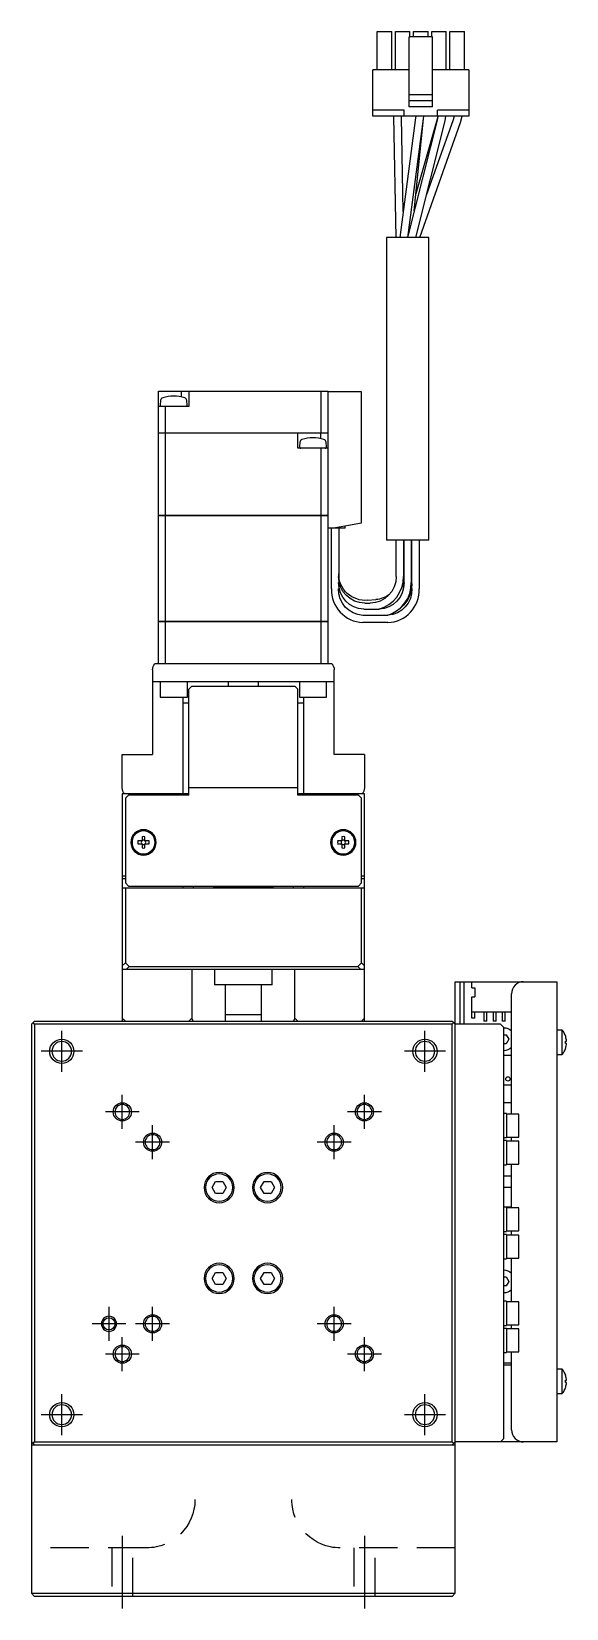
# Model space of a CAD drawing. Extents: x 0 to 808, y -8 to 677.
# Drawn here: x 298.9 to 387.3, y 8 to 268.4 of the extents above; entities that cross this region are included whole.
import ezdxf

# ---------------------------------------------------------------- set-up
doc = ezdxf.new("R2010")
doc.units = 0
doc.header["$LTSCALE"] = 0.5
doc.linetypes.add('CENTER', pattern=[50.8, 31.75, -6.35, 6.35, -6.35])
doc.linetypes.add('DASHED', pattern=[19.05, 12.7, -6.35])
for name, color, linetype in [('MSM_CENTER', 1, 'CENTER'), ('MSM_CONTINUOUS', 7, 'CONTINUOUS'), ('MSM_DASHED', 4, 'DASHED'), ('MSM_NARROW', 5, 'CONTINUOUS')]:
    doc.layers.add(name, color=color, linetype=linetype)

msp = doc.modelspace()

# ---------------------------------------------------------------- linework, layer by layer
at = {"layer": 'MSM_CENTER'}
for p, q in [((303.94, 96.6), (303.94, 103.4)), ((363.94, 96.6), (363.94, 103.4)), ((307.34, 100), (300.54, 100)), ((367.34, 100), (360.54, 100)), ((313.94, 87.2), (313.94, 92.8)), ((353.94, 87.2), (353.94, 92.8)), ((316.74, 90), (311.14, 90)), ((356.74, 90), (351.14, 90)), ((318.94, 82.2), (318.94, 87.8)), ((348.94, 82.2), (348.94, 87.8)), ((321.74, 85), (316.14, 85)), ((351.74, 85), (346.14, 85)), ((311.74, 52.2), (311.74, 57.8)), ((318.94, 52.2), (318.94, 57.8)), ((348.94, 52.2), (348.94, 57.8)), ((314.54, 55), (308.94, 55)), ((321.74, 55), (316.14, 55)), ((351.74, 55), (346.14, 55)), ((313.94, 47.2), (313.94, 52.8)), ((353.94, 47.2), (353.94, 52.8)), ((316.74, 50), (311.14, 50)), ((356.74, 50), (351.14, 50)), ((303.94, 36.6), (303.94, 43.4)), ((363.94, 36.6), (363.94, 43.4)), ((307.34, 40), (300.54, 40)), ((367.34, 40), (360.54, 40)), ((313.94, 20), (313.94, 8)), ((353.94, 20), (353.94, 8))]:
    msp.add_line(p, q, dxfattribs=at)
at = {"layer": 'MSM_CONTINUOUS'}
for p, q in [((356.06, 262.05), (356.06, 268.4)), ((356.06, 268.4), (358.46, 268.4)), ((358.46, 262.05), (358.46, 268.4)), ((359.06, 262.05), (359.06, 268.4)), ((359.06, 268.4), (361.46, 268.4)), ((361.46, 267.51), (361.46, 268.4)), ((362.06, 268.4), (364.46, 268.4)), ((362.06, 267.51), (362.06, 268.4)), ((364.46, 267.51), (364.46, 268.4)), ((365.06, 267.51), (365.06, 268.4)), ((365.06, 268.4), (367.46, 268.4)), ((367.46, 262.05), (367.46, 268.4)), ((368.06, 262.05), (368.06, 268.4)), ((368.06, 268.4), (370.46, 268.4)), ((370.46, 262.05), (370.46, 268.4)), ((361.33, 255.95), (361.33, 267.51)), ((365.19, 267.51), (361.33, 267.51)), ((365.19, 255.95), (365.19, 267.51)), ((355.34, 254.4), (355.34, 262.05)), ((361.33, 262.05), (355.34, 262.05)), ((371.19, 262.05), (365.19, 262.05)), ((371.19, 262.05), (371.19, 254.4)), ((365.19, 257.97), (361.33, 257.97)), ((360.53, 255.42), (355.34, 255.42)), ((360.53, 254.4), (360.53, 255.42)), ((365.19, 256.95), (361.33, 256.95)), ((365.19, 255.95), (361.33, 255.95)), ((365.99, 254.4), (365.99, 255.42)), ((371.19, 255.42), (365.99, 255.42)), ((371.19, 254.4), (355.34, 254.4)), ((358.74, 254.4), (358.74, 254.29)), ((358.74, 254.4), (358.74, 254.22)), ((358.74, 254.29), (359.14, 234.4)), ((362.4, 254.16), (359.78, 234.4)), ((360.04, 254.25), (360.04, 254.4)), ((360.35, 238.7), (360.04, 254.25)), ((361.09, 234.4), (363.69, 253.99)), ((366.01, 253.96), (361.12, 234.62)), ((362.18, 238.82), (363.7, 253.99)), ((362.43, 254.4), (362.4, 254.16)), ((362.41, 234.4), (367.27, 253.64)), ((365.97, 253.91), (362.46, 241.58)), ((363.08, 234.4), (369.81, 253.37)), ((363.69, 253.99), (363.73, 254.4)), ((363.7, 253.99), (363.73, 254.4)), ((368.59, 253.8), (364.16, 241.33)), ((366.08, 254.4), (365.97, 253.91)), ((366.09, 254.4), (366.01, 253.96)), ((367.27, 253.64), (367.4, 254.4)), ((368.75, 254.4), (368.58, 253.8)), ((369.81, 253.37), (370.07, 254.4)), ((369.81, 253.36), (370.07, 254.4)), ((364.59, 234.4), (357.59, 234.4)), ((357.59, 234.4), (357.59, 184.4)), ((364.59, 184.4), (364.59, 234.4)), ((319.94, 202.11), (319.94, 209)), ((319.94, 209), (347.94, 209)), ((323.69, 209), (323.69, 208.06)), ((324.94, 209), (324.94, 206.5)), ((346.78, 202.11), (346.78, 209)), ((347.94, 171), (347.94, 209)), ((353.44, 208.9), (347.94, 208.9)), ((353.44, 187.26), (353.44, 208.9)), ((324.94, 206.5), (319.94, 206.5)), ((320.27, 207.48), (320.21, 206.71)), ((321.09, 202.11), (321.09, 206.5)), ((324.67, 206.71), (324.6, 207.48)), ((319.94, 202.11), (347.94, 202.11)), ((319.94, 188.5), (319.94, 202.1)), ((347.94, 202.1), (319.94, 202.1)), ((319.95, 202.1), (319.95, 202.11)), ((321.09, 188.5), (321.09, 202.1)), ((321.1, 202.1), (321.1, 202.11)), ((342.94, 199.6), (342.94, 202.1)), ((343.27, 200.59), (343.21, 199.82)), ((346.69, 202.1), (346.69, 201.17)), ((346.79, 202.1), (346.79, 202.11)), ((347.67, 199.82), (347.6, 200.59)), ((347.93, 202.1), (347.93, 202.11)), ((347.94, 199.6), (342.94, 199.6)), ((346.78, 188.5), (346.78, 199.6)), ((319.94, 188.5), (347.94, 188.5)), ((319.94, 171), (319.94, 188.49)), ((347.94, 188.49), (319.94, 188.49)), ((319.95, 188.5), (319.95, 188.49)), ((321.09, 171), (321.09, 188.49)), ((321.1, 188.5), (321.1, 188.49)), ((346.78, 171), (346.78, 188.49)), ((346.79, 188.5), (346.79, 188.49)), ((347.93, 188.5), (347.93, 188.49)), ((350.74, 186.4), (347.94, 186.4)), ((348.49, 176.4), (348.49, 186.4)), ((348.54, 186.4), (353.44, 187.26)), ((349.69, 186.4), (349.69, 176.4)), ((350.74, 186.4), (350.74, 186.79)), ((364.59, 184.4), (357.59, 184.4)), ((359.19, 178.4), (359.19, 184.4)), ((360.39, 184.4), (360.39, 177.4)), ((360.49, 177.4), (360.49, 184.4)), ((361.69, 184.4), (361.69, 177.4)), ((361.79, 176.4), (361.79, 184.4)), ((362.99, 184.4), (362.99, 176.4)), ((360.39, 177.4), (360.33, 176.69)), ((360.34, 176.69), (360.49, 177.9)), ((354.45, 174.48), (355.84, 174.6)), ((360.33, 176.69), (360.33, 176.66)), ((360.33, 176.66), (360.34, 176.69)), ((353.69, 172), (357.79, 172)), ((353.85, 173), (356.33, 173)), ((354, 174), (354.88, 174)), ((357.78, 172.01), (357.75, 172)), ((319.94, 171), (347.94, 171)), ((319.94, 164), (319.94, 170.99)), ((347.94, 170.99), (319.94, 170.99)), ((319.95, 171), (319.95, 170.99)), ((321.09, 164), (321.09, 170.99)), ((321.1, 171), (321.1, 170.99)), ((346.78, 164), (346.78, 170.99)), ((346.79, 171), (346.79, 170.99)), ((347.93, 171), (347.93, 170.99)), ((347.94, 164), (347.94, 170.99)), ((357.79, 170.8), (353.69, 170.8)), ((318.94, 163), (318.94, 149)), ((348.56, 164), (319.32, 164)), ((348.94, 149), (348.94, 163)), ((348.94, 161), (318.94, 161)), ((320.19, 161), (320.19, 158.5)), ((324.69, 158.5), (324.69, 161)), ((325.44, 160.3), (324.94, 159.8)), ((324.94, 142.3), (324.94, 159.8)), ((325.44, 160.3), (342.44, 160.3)), ((331.44, 161), (331.44, 160.3)), ((336.44, 160.3), (336.44, 161)), ((342.94, 159.8), (342.44, 160.3)), ((342.94, 142.3), (342.94, 159.8)), ((343.19, 161), (343.19, 158.5)), ((347.69, 158.5), (347.69, 161)), ((320.19, 158.5), (324.69, 158.5)), ((323.94, 158.5), (323.94, 142.3)), ((324.94, 157.5), (323.94, 157.5)), ((343.94, 157.5), (342.94, 157.5)), ((343.19, 158.5), (347.69, 158.5)), ((343.94, 142.3), (343.94, 158.5)), ((313.94, 143.5), (313.94, 149)), ((313.94, 149), (318.94, 149)), ((353.94, 149), (348.94, 149)), ((353.94, 149), (353.94, 143.5)), ((342.94, 143.5), (324.94, 143.5)), ((324.94, 142.5), (313.94, 142.5)), ((313.94, 142.5), (313.94, 105)), ((314.94, 142.3), (314.44, 141.8)), ((314.44, 141.8), (314.44, 127.8)), ((324.94, 142.3), (314.94, 142.3)), ((353.94, 142.5), (342.94, 142.5)), ((352.94, 142.3), (342.94, 142.3)), ((353.44, 141.8), (352.94, 142.3)), ((353.44, 127.8), (353.44, 141.8)), ((353.94, 105), (353.94, 142.5)), ((317.2, 135.42), (317.2, 134.74)), ((317.68, 134.74), (317.68, 135.42)), ((350.2, 135.42), (350.2, 134.74)), ((350.68, 134.74), (350.68, 135.42)), ((317.2, 134.74), (316.52, 134.74)), ((316.52, 134.26), (317.2, 134.26)), ((317.2, 134.26), (317.2, 133.58)), ((318.36, 134.74), (317.68, 134.74)), ((317.68, 133.58), (317.68, 134.26)), ((317.68, 134.26), (318.36, 134.26)), ((350.2, 134.74), (349.52, 134.74)), ((349.52, 134.26), (350.2, 134.26)), ((350.2, 134.26), (350.2, 133.58)), ((351.36, 134.74), (350.68, 134.74)), ((350.68, 133.58), (350.68, 134.26)), ((350.68, 134.26), (351.36, 134.26)), ((313.94, 129), (314.44, 129)), ((314.44, 128.5), (313.94, 128.5)), ((314.44, 127.8), (314.94, 127.3)), ((352.94, 127.3), (353.44, 127.8)), ((353.44, 129), (353.94, 129)), ((353.94, 128.5), (353.44, 128.5)), ((313.94, 127), (353.94, 127)), ((314.44, 127), (314.44, 114.61)), ((314.94, 127.3), (352.94, 127.3)), ((323.94, 127.3), (323.94, 127)), ((325.69, 127), (325.69, 127.3)), ((328.94, 127.3), (328.94, 127.2)), ((328.94, 127.2), (338.94, 127.2)), ((328.94, 127.2), (329.14, 127)), ((338.74, 127), (338.94, 127.2)), ((338.94, 127.2), (338.94, 127.3)), ((342.19, 127.3), (342.19, 127)), ((343.94, 127), (343.94, 127.3)), ((353.44, 114.61), (353.44, 127)), ((313.94, 114.11), (314.44, 114.61)), ((314.44, 114.61), (315.05, 114)), ((352.83, 114), (353.44, 114.61)), ((353.44, 114.61), (353.94, 114.11)), ((353.94, 113.5), (313.94, 113.5)), ((315.05, 114), (314.55, 113.5)), ((315.05, 114), (352.83, 114)), ((325.45, 113.5), (325.45, 105.5)), ((329.19, 113.5), (329.19, 111)), ((338.69, 111), (338.69, 113.5)), ((342.42, 105.5), (342.42, 113.5)), ((353.33, 113.5), (352.83, 114)), ((338.69, 111), (329.19, 111)), ((330.94, 111), (330.94, 105)), ((336.94, 105), (336.94, 111)), ((368.94, 111.5), (385.74, 111.5)), ((368.94, 10.5), (368.94, 111.5)), ((369.74, 104.5), (369.74, 111.5)), ((370.44, 104.5), (370.44, 111.5)), ((371.69, 110.5), (371.69, 111.5)), ((371.69, 110.5), (372.19, 110.5)), ((372.19, 110.5), (372.19, 109)), ((378.24, 89.65), (378.24, 109.5)), ((385.74, 111.5), (385.74, 35.5)), ((371.69, 109), (372.19, 109)), ((371.69, 105.5), (371.69, 109)), ((298.94, 104.5), (299.44, 105)), ((298.94, 104.5), (298.94, 10.5)), ((299.44, 104.5), (299.19, 104.75)), ((299.44, 105), (368.44, 105)), ((368.44, 104.5), (299.44, 104.5)), ((299.44, 104.5), (299.44, 35.5)), ((314.44, 105), (313.94, 105.5)), ((325.45, 105.5), (324.95, 105)), ((325.63, 105), (325.45, 105.5)), ((336.94, 106), (330.94, 106)), ((342.42, 105.5), (342.24, 105)), ((342.92, 105), (342.42, 105.5)), ((353.94, 105.5), (353.44, 105)), ((368.44, 105), (368.69, 104.75)), ((368.69, 104.75), (368.44, 104.5)), ((368.44, 35.5), (368.44, 104.5)), ((368.69, 104.75), (368.94, 104.5)), ((376.44, 104.5), (368.94, 104.5)), ((371.69, 106.5), (378.24, 106.5)), ((372.19, 105.5), (371.69, 105.5)), ((372.19, 105.5), (372.19, 106.5)), ((373.69, 106.5), (373.69, 105)), ((374.19, 105), (373.69, 105)), ((374.19, 105), (374.19, 106.5)), ((375.19, 106.5), (375.19, 105)), ((375.69, 105), (375.19, 105)), ((375.69, 105), (375.69, 106.5)), ((376.94, 104), (376.44, 104.5)), ((376.69, 106.5), (376.69, 105)), ((377.19, 105), (376.69, 105)), ((377.19, 105), (377.19, 106.5)), ((378.19, 106.5), (378.19, 105)), ((378.24, 105), (378.19, 105)), ((376.94, 104), (376.94, 36)), ((376.94, 102.75), (377.37, 102.75)), ((377.37, 102.75), (377.8, 102)), ((377.8, 102), (377.37, 101.25)), ((386.64, 103.5), (385.74, 103.5)), ((386.64, 99.5), (386.64, 103.5)), ((387.19, 102.43), (387.19, 102.45)), ((387.19, 101.7), (387.33, 101.7)), ((387.19, 101.3), (387.19, 101.7)), ((377.37, 101.25), (376.94, 101.25)), ((376.94, 99.34), (378.24, 99.34)), ((385.74, 99.5), (386.64, 99.5)), ((387.33, 101.3), (387.19, 101.3)), ((387.19, 100.55), (387.19, 100.57)), ((378.24, 94.44), (376.94, 94.44)), ((378.24, 91.5), (376.94, 91.5)), ((377.44, 89.75), (376.94, 89.75)), ((377.44, 89.75), (377.44, 85.75)), ((379.44, 89.65), (377.44, 89.65)), ((379.44, 85.85), (379.44, 89.65)), ((376.94, 85.75), (377.44, 85.75)), ((377.44, 85.25), (376.94, 85.25)), ((377.44, 85.85), (379.44, 85.85)), ((377.44, 85.25), (377.44, 81.25)), ((379.44, 85.15), (377.44, 85.15)), ((378.24, 85.15), (378.24, 85.85)), ((379.44, 81.35), (379.44, 85.15)), ((376.94, 81.25), (377.44, 81.25)), ((377.44, 81.35), (379.44, 81.35)), ((378.24, 74.15), (378.24, 81.35)), ((328.78, 77.5), (329.36, 78.5)), ((329.36, 78.5), (330.52, 78.5)), ((330.52, 78.5), (331.09, 77.5)), ((336.78, 77.5), (337.36, 78.5)), ((337.36, 78.5), (338.52, 78.5)), ((338.52, 78.5), (339.09, 77.5)), ((376.94, 79.42), (378.24, 79.42)), ((329.36, 76.5), (328.78, 77.5)), ((330.52, 76.5), (329.36, 76.5)), ((331.09, 77.5), (330.52, 76.5)), ((337.36, 76.5), (336.78, 77.5)), ((338.52, 76.5), (337.36, 76.5)), ((339.09, 77.5), (338.52, 76.5)), ((378.24, 77.54), (376.94, 77.54)), ((376.94, 74.34), (378.24, 74.34)), ((377.44, 74.25), (376.94, 74.25)), ((377.44, 74.25), (377.44, 70.25)), ((379.44, 74.15), (377.44, 74.15)), ((379.44, 70.35), (379.44, 74.15)), ((377.44, 70.35), (379.44, 70.35)), ((378.24, 69.65), (378.24, 70.35)), ((376.94, 70.25), (377.44, 70.25)), ((377.44, 69.75), (376.94, 69.75)), ((377.44, 69.75), (377.44, 65.75)), ((379.44, 69.65), (377.44, 69.65)), ((379.44, 65.85), (379.44, 69.65)), ((376.94, 65.75), (377.44, 65.75)), ((377.44, 65.85), (379.44, 65.85)), ((378.24, 58.65), (378.24, 65.85)), ((328.78, 62.5), (329.36, 63.5)), ((329.36, 61.5), (328.78, 62.5)), ((329.36, 63.5), (330.52, 63.5)), ((330.52, 63.5), (331.09, 62.5)), ((331.09, 62.5), (330.52, 61.5)), ((336.78, 62.5), (337.36, 63.5)), ((337.36, 61.5), (336.78, 62.5)), ((337.36, 63.5), (338.52, 63.5)), ((338.52, 63.5), (339.09, 62.5)), ((339.09, 62.5), (338.52, 61.5)), ((376.94, 62.75), (377.37, 62.75)), ((377.37, 62.75), (377.8, 62)), ((330.52, 61.5), (329.36, 61.5)), ((338.52, 61.5), (337.36, 61.5)), ((377.37, 61.25), (376.94, 61.25)), ((377.8, 62), (377.37, 61.25)), ((377.44, 58.75), (376.94, 58.75)), ((377.44, 58.75), (377.44, 54.75)), ((379.44, 58.65), (377.44, 58.65)), ((379.44, 54.85), (379.44, 58.65)), ((376.94, 54.75), (377.44, 54.75)), ((377.44, 54.85), (379.44, 54.85)), ((378.24, 54.15), (378.24, 54.85)), ((377.44, 54.25), (376.94, 54.25)), ((377.44, 54.25), (377.44, 50.25)), ((379.44, 54.15), (377.44, 54.15)), ((379.44, 50.35), (379.44, 54.15)), ((376.94, 50.25), (377.44, 50.25)), ((377.44, 50.35), (379.44, 50.35)), ((378.24, 37.5), (378.24, 50.35)), ((378.24, 48.5), (376.94, 48.5)), ((378.24, 48.2), (376.94, 48.2)), ((386.64, 47.5), (385.74, 47.5)), ((386.64, 43.5), (386.64, 47.5)), ((387.19, 46.43), (387.19, 46.45)), ((387.19, 45.7), (387.33, 45.7)), ((387.19, 45.3), (387.19, 45.7)), ((387.33, 45.3), (387.19, 45.3)), ((387.19, 44.55), (387.19, 44.57)), ((385.74, 43.5), (386.64, 43.5)), ((299.19, 35.25), (298.94, 35.5)), ((298.94, 35), (368.94, 35)), ((299.19, 35.25), (299.44, 35.5)), ((299.44, 35), (299.19, 35.25)), ((299.44, 35.5), (368.44, 35.5)), ((368.44, 35.5), (368.69, 35.25)), ((368.94, 35.5), (368.44, 35)), ((385.74, 35.5), (368.94, 35.5)), ((376.44, 35.5), (376.94, 36)), ((298.94, 10.5), (368.94, 10.5)), ((298.94, 10.5), (299.44, 10)), ((368.94, 10.5), (368.44, 10)), ((368.44, 10), (299.44, 10))]:
    msp.add_line(p, q, dxfattribs=at)
at = {"layer": 'MSM_CONTINUOUS', "extrusion": (0, 0, -1)}
for centre, radius in [((-317.44, 134.5), 2.1), ((-317.44, 134.5), 1.9), ((-350.44, 134.5), 2.1), ((-350.44, 134.5), 1.9), ((-303.94, 100), 1.62), ((-363.94, 100), 1.62), ((-313.94, 90), 1.23), ((-353.94, 90), 1.23), ((-318.94, 85), 1.23), ((-348.94, 85), 1.23), ((-329.94, 77.5), 2.5), ((-329.94, 77.5), 2.25), ((-337.94, 77.5), 2.5), ((-337.94, 77.5), 2.25), ((-329.94, 62.5), 2.5), ((-329.94, 62.5), 2.25), ((-337.94, 62.5), 2.5), ((-337.94, 62.5), 2.25), ((-318.94, 55), 1.23), ((-348.94, 55), 1.23), ((-313.94, 50), 1.23), ((-353.94, 50), 1.23), ((-303.94, 40), 1.62), ((-363.94, 40), 1.62)]:
    msp.add_circle(centre, radius, dxfattribs=at)
at = {"layer": 'MSM_CONTINUOUS'}
for centre, radius in [((377.64, 95.44), 0.35), ((311.74, 55), 1.01)]:
    msp.add_circle(centre, radius, dxfattribs=at)
for centre, radius, start, end in [((320.41, 206.69), 0.2, 175, 251.8051), ((320.77, 207.43), 0.5, 107.6292, 175), ((322.44, 202.19), 6, 72.3708, 107.6292), ((324.1, 207.43), 0.5, 5, 72.3708), ((324.47, 206.69), 0.2, 288.1949, 5), ((343.77, 200.54), 0.5, 107.6292, 175), ((345.44, 195.3), 6, 72.3708, 107.6292), ((347.1, 200.54), 0.5, 5, 72.3708), ((343.41, 199.8), 0.2, 175, 270), ((347.47, 199.8), 0.2, 270, 5), ((354.8, 178.37), 5.59, 285.9654, 0.2921), ((356.12, 177.32), 5.57, 287.3809, 0.7723), ((353.9, 176.21), 5.41, 177.9657, 267.8137), ((357.59, 176.2), 5.41, 272.1273, 2.0933), ((317.44, 134.5), 0.95, 75.3667, 104.6333), ((350.44, 134.5), 0.95, 75.3667, 104.6333), ((317.44, 134.5), 0.95, 165.3667, 194.6333), ((317.44, 134.5), 0.365, 138.8496, 221.1504), ((317.44, 134.5), 0.365, 48.8496, 131.1504), ((317.44, 134.5), 0.365, 228.8496, 311.1504), ((317.44, 134.5), 0.95, 255.3667, 284.6333), ((317.44, 134.5), 0.365, 318.8496, 41.1504), ((317.44, 134.5), 0.95, 345.3667, 14.6333), ((350.44, 134.5), 0.95, 165.3667, 194.6333), ((350.44, 134.5), 0.365, 138.8496, 221.1504), ((350.44, 134.5), 0.365, 48.8496, 131.1504), ((350.44, 134.5), 0.365, 228.8496, 311.1504), ((350.44, 134.5), 0.95, 255.3667, 284.6333), ((350.44, 134.5), 0.365, 318.8496, 41.1504), ((350.44, 134.5), 0.95, 345.3667, 14.6333), ((380.24, 109.5), 2, 90, 180), ((384.14, 101.5), 3.2, 17.27, 38.6822), ((384.14, 101.5), 3.19, 3.5904, 16.9053), ((384.14, 101.5), 3.2, 321.3178, 342.73), ((384.14, 101.5), 3.19, 343.0947, 356.4096), ((384.14, 45.5), 3.2, 17.27, 38.6822), ((384.14, 45.5), 3.2, 321.3178, 342.73), ((384.14, 45.5), 3.19, 3.5904, 16.9053), ((384.14, 45.5), 3.19, 343.0947, 356.4096), ((380.24, 37.5), 2, 180, 270)]:
    msp.add_arc(centre, radius, start, end, dxfattribs=at)
at = {"layer": 'MSM_CONTINUOUS', "extrusion": (0, 0, -1)}
for centre, radius, start, end in [((-353.97, 177.28), 4.29, 271.642, 1.5567), ((-354.04, 178.36), 4.36, 270.5892, 0.5857), ((-354.08, 178.85), 4.39, 265.0821, 0.1308), ((-354.83, 178.36), 4.36, 179.4314, 269.3937), ((-356.2, 177.29), 4.29, 178.4892, 268.3121), ((-356.34, 177.29), 5.45, 181.1091, 246.0046), ((-353.9, 176.21), 4.22, 272.8542, 2.5704), ((-355.45, 178.95), 4.37, 232.9581, 264.9542), ((-357.57, 176.22), 4.22, 177.5064, 267.069), ((-320.44, 163), 1.5, 0, 41.8103), ((-347.44, 163), 1.5, 138.1897, 180), ((-315.44, 143.5), 1.5, 318.1897, 0), ((-352.44, 143.5), 1.5, 180, 221.8103), ((-376.94, 102), 1.9, 90, 133.1736), ((-376.94, 102), 1.9, 226.8264, 270), ((-376.94, 62), 1.9, 90, 133.1736), ((-376.94, 62), 1.9, 226.8264, 270)]:
    msp.add_arc(centre, radius, start, end, dxfattribs=at)
at = {"layer": 'MSM_DASHED'}
for p, q in [((317.94, 18), (298.94, 18)), ((312.19, 18), (312.19, 10)), ((315.69, 10), (315.69, 18)), ((368.94, 18), (349.94, 18)), ((352.19, 18), (352.19, 10)), ((355.69, 10), (355.69, 18))]:
    msp.add_line(p, q, dxfattribs=at)
at = {"layer": 'MSM_DASHED', "extrusion": (0, 0, -1)}
for centre, start, end in [((-317.94, 26), 180, 270), ((-349.94, 26), 270, 0)]:
    msp.add_arc(centre, 8, start, end, dxfattribs=at)
at = {"layer": 'MSM_NARROW'}
for centre, radius in [((303.94, 100), 2), ((363.94, 100), 2), ((313.94, 90), 1.5), ((353.94, 90), 1.5), ((318.94, 85), 1.5), ((348.94, 85), 1.5), ((318.94, 55), 1.5), ((348.94, 55), 1.5), ((313.94, 50), 1.5), ((353.94, 50), 1.5), ((303.94, 40), 2), ((363.94, 40), 2)]:
    msp.add_circle(centre, radius, dxfattribs=at)
at = {"layer": 'MSM_NARROW', "extrusion": (0, 0, -1)}
msp.add_circle((-311.74, 55), 1.25, dxfattribs=at)

doc.saveas('drawing.dxf')
